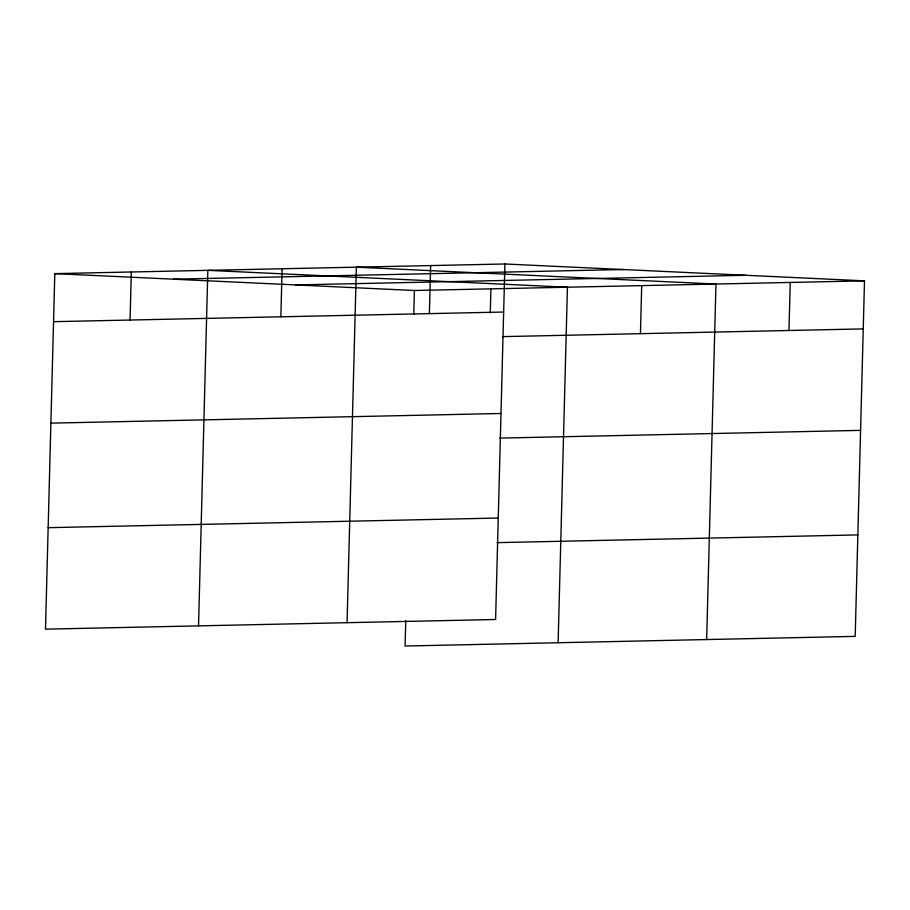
<?xml version="1.0" encoding="UTF-8"?>
<svg xmlns="http://www.w3.org/2000/svg" width="910" height="910" viewBox="0 0 910 910"><rect width="100%" height="100%" fill="white"/><g stroke="black" fill="none" stroke-linecap="round" stroke-linejoin="round"><path stroke-width="1.36" d="M504.913 263.98L54.805 273.626L45.5 629.151L495.597 619.505L504.913 263.98L864.5 280.849L855.195 636.374L405.087 646.02L405.758 620.654M130.073 320.024L131.324 271.988M198.539 625.875L207.844 270.338L567.43 287.219L558.126 642.744M280.849 316.794L282.111 268.757M347.063 622.69L356.379 267.165L715.965 284.034L706.66 639.559M413.766 314.519L414.403 290.495L864.5 280.849M429.384 313.62L430.646 265.572M490.285 312.881L490.911 288.857M640.447 333.674L641.698 285.626M788.97 330.489L790.233 282.441M173.469 279.188L623.577 269.542M295.739 284.921L745.836 275.286M53.553 321.674L503.651 312.028M502.411 336.632L863.237 328.897M50.892 423.139L501 413.493M499.749 438.097L860.587 430.362M48.162 527.675L498.259 518.04M497.019 542.644L857.846 534.909M54.805 273.626L414.403 290.495"/></g></svg>
